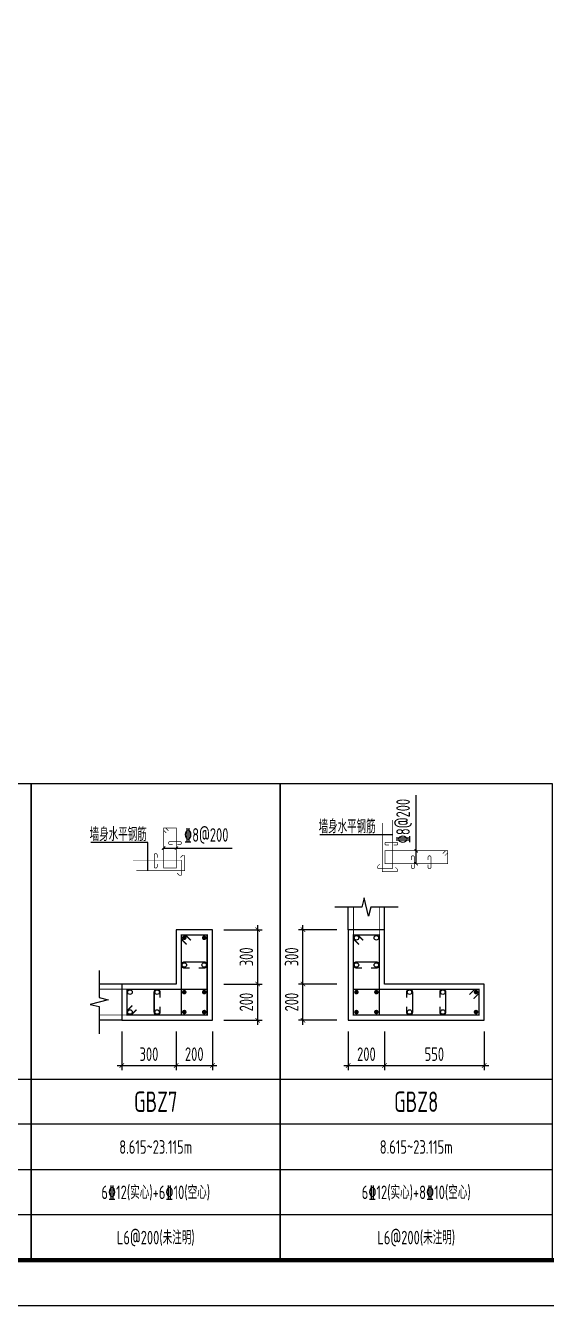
# Model space of a CAD drawing. Extents: x -1058961 to 23600, y -449123 to 2751847.
# Drawn here: x -438225 to -426729, y -219444 to -191172 of the extents above; entities that cross this region are included whole.
import ezdxf
from ezdxf.enums import TextEntityAlignment as Align

# ---------------------------------------------------------------- set-up
doc = ezdxf.new("R2010")
doc.units = 0
doc.header["$LTSCALE"] = 1000
doc.layers.get('0').update_dxf_attribs({"linetype": 'CONTINUOUS'})
doc.layers.get('DEFPOINTS').update_dxf_attribs({"linetype": 'CONTINUOUS'})
for name, color, linetype in [('-TK', 7, 'CONTINUOUS'), ('COLU_DE_DIM', 3, 'CONTINUOUS'), ('COLU_DE_TH', 7, 'CONTINUOUS'), ('LABEL', 1, 'CONTINUOUS'), ('LINK', 6, 'CONTINUOUS'), ('LINK-INDEX', 6, 'CONTINUOUS'), ('link-墙筋', 6, 'CONTINUOUS'), ('REIN', 6, 'CONTINUOUS'), ('TAB', 7, 'CONTINUOUS'), ('TAB_TEXT', 7, 'CONTINUOUS'), ('TEXT25', 2, 'CONTINUOUS'), ('THIN', 7, 'CONTINUOUS'), ('z-计算配筋', 7, 'CONTINUOUS')]:
    doc.layers.add(name, color=color, linetype=linetype)
doc.styles.add('TSSD_DIMENSION', font='Tssdeng.shx', dxfattribs={"width": 0.7, "bigfont": 'tssdchn.shx'})
doc.styles.add('TSSD_REIN', font='tssdeng.shx', dxfattribs={"width": 0.7, "height": 300, "bigfont": 'tssdchn.shx'})
doc.dimstyles.new('TSSD_25_100', dxfattribs={"dimtxt": 300, "dimasz": 100, "dimexe": 100, "dimexo": 250, "dimgap": 100, "dimtad": 1, "dimdec": 0, "dimlfac": 0.25, "dimzin": 0, "dimdsep": 46, "dimtxsty": 'TSSD_DIMENSION', "dimblk": 'ARCHTICK', "dimcen": 0, "dimdle": 100, "dimclrt": 7, "dimadec": 0, "dimazin": 0, "dimtfac": 1, "dimtdec": 0, "dimtix": 1, "dimtmove": 2, "dimatfit": 3, "dimldrblk": 'ARCHTICK', "dimfxl": 0, "dimtolj": 1, "dimtzin": 0, "dimarcsym": 0})

# ---------------------------------------------------------------- blocks, each defined once
blk = doc.blocks.new('_ArchTick')
at = {"color": 0, "linetype": 'ByBlock', "const_width": 0.15}
blk.add_lwpolyline([(-0.5, -0.5), (0.5, 0.5)], dxfattribs=at)
blk = doc.blocks.new('*D109')
at = {"layer": 'COLU_DE_DIM', "color": 0, "lineweight": -2}
for p, q in [((-436102, -213394), (-436102, -214244)), ((-434902, -213394), (-434902, -214244)), ((-436202, -214144), (-434802, -214144))]:
    blk.add_line(p, q, dxfattribs=at)
at = {"layer": 'DEFPOINTS', "color": 0}
for p in [(-436102, -213144), (-434902, -213144), (-434902, -214144)]:
    blk.add_point(p, dxfattribs=at)
at = {"layer": 'COLU_DE_DIM', "color": 0, "lineweight": -2, "xscale": 100, "yscale": 100, "zscale": 100, "rotation": 180}
blk.add_blockref('_ArchTick', (-436102, -214144), dxfattribs=at)
at = {"layer": 'COLU_DE_DIM', "color": 0, "lineweight": -2, "xscale": 100, "yscale": 100, "zscale": 100}
blk.add_blockref('_ArchTick', (-434902, -214144), dxfattribs=at)
at = {"layer": 'COLU_DE_DIM', "color": 7, "insert": (-435502, -213894), "char_height": 300, "attachment_point": 5, "style": 'TSSD_DIMENSION'}
blk.add_mtext('\\A1;300', dxfattribs=at)
blk = doc.blocks.new('*D110')
at = {"layer": 'COLU_DE_DIM', "color": 0, "lineweight": -2}
for p, q in [((-434902, -213394), (-434902, -214244)), ((-434102, -213394), (-434102, -214244)), ((-435002, -214144), (-434002, -214144))]:
    blk.add_line(p, q, dxfattribs=at)
at = {"layer": 'DEFPOINTS', "color": 0}
for p in [(-434902, -213144), (-434102, -213144), (-434102, -214144)]:
    blk.add_point(p, dxfattribs=at)
at = {"layer": 'COLU_DE_DIM', "color": 0, "lineweight": -2, "xscale": 100, "yscale": 100, "zscale": 100, "rotation": 180}
blk.add_blockref('_ArchTick', (-434902, -214144), dxfattribs=at)
at = {"layer": 'COLU_DE_DIM', "color": 0, "lineweight": -2, "xscale": 100, "yscale": 100, "zscale": 100}
blk.add_blockref('_ArchTick', (-434102, -214144), dxfattribs=at)
at = {"layer": 'COLU_DE_DIM', "color": 7, "insert": (-434502, -213894), "char_height": 300, "attachment_point": 5, "style": 'TSSD_DIMENSION'}
blk.add_mtext('\\A1;200', dxfattribs=at)
blk = doc.blocks.new('*D111')
at = {"layer": 'COLU_DE_DIM', "color": 0, "lineweight": -2}
for p, q in [((-433102, -213244), (-433102, -212244)), ((-433852, -212344), (-433002, -212344)), ((-433852, -213144), (-433002, -213144))]:
    blk.add_line(p, q, dxfattribs=at)
at = {"layer": 'DEFPOINTS', "color": 0}
for p in [(-434102, -212344), (-433102, -212344), (-434102, -213144)]:
    blk.add_point(p, dxfattribs=at)
at = {"layer": 'COLU_DE_DIM', "color": 0, "lineweight": -2, "xscale": 100, "yscale": 100, "zscale": 100}
for p, rotation in [((-433102, -212344), 90), ((-433102, -213144), 270)]:
    blk.add_blockref('_ArchTick', p, dxfattribs=dict(at, rotation=rotation))
at = {"layer": 'COLU_DE_DIM', "color": 7, "insert": (-433352, -212744), "char_height": 300, "attachment_point": 5, "rotation": 90, "style": 'TSSD_DIMENSION'}
blk.add_mtext('\\A1;200', dxfattribs=at)
blk = doc.blocks.new('*D112')
at = {"layer": 'COLU_DE_DIM', "color": 0, "lineweight": -2}
for p, q in [((-433852, -211144), (-433002, -211144)), ((-433102, -212444), (-433102, -211044)), ((-433852, -212344), (-433002, -212344))]:
    blk.add_line(p, q, dxfattribs=at)
at = {"layer": 'DEFPOINTS', "color": 0}
for p in [(-434102, -211144), (-433102, -211144), (-434102, -212344)]:
    blk.add_point(p, dxfattribs=at)
at = {"layer": 'COLU_DE_DIM', "color": 0, "lineweight": -2, "xscale": 100, "yscale": 100, "zscale": 100}
for p, rotation in [((-433102, -211144), 90), ((-433102, -212344), 270)]:
    blk.add_blockref('_ArchTick', p, dxfattribs=dict(at, rotation=rotation))
at = {"layer": 'COLU_DE_DIM', "color": 7, "insert": (-433352, -211744), "char_height": 300, "attachment_point": 5, "rotation": 90, "style": 'TSSD_DIMENSION'}
blk.add_mtext('\\A1;300', dxfattribs=at)
blk = doc.blocks.new('*D297')
at = {"layer": 'COLU_DE_DIM', "color": 0, "lineweight": -2}
for p, q in [((-431102, -213394), (-431102, -214244)), ((-430302, -213394), (-430302, -214244)), ((-431202, -214144), (-430202, -214144))]:
    blk.add_line(p, q, dxfattribs=at)
at = {"layer": 'DEFPOINTS', "color": 0}
for p in [(-431102, -213144), (-430302, -213144), (-430302, -214144)]:
    blk.add_point(p, dxfattribs=at)
at = {"layer": 'COLU_DE_DIM', "color": 0, "lineweight": -2, "xscale": 100, "yscale": 100, "zscale": 100, "rotation": 180}
blk.add_blockref('_ArchTick', (-431102, -214144), dxfattribs=at)
at = {"layer": 'COLU_DE_DIM', "color": 0, "lineweight": -2, "xscale": 100, "yscale": 100, "zscale": 100}
blk.add_blockref('_ArchTick', (-430302, -214144), dxfattribs=at)
at = {"layer": 'COLU_DE_DIM', "color": 7, "insert": (-430702, -213894), "char_height": 300, "attachment_point": 5, "style": 'TSSD_DIMENSION'}
blk.add_mtext('\\A1;200', dxfattribs=at)
blk = doc.blocks.new('*D298')
at = {"layer": 'COLU_DE_DIM', "color": 0, "lineweight": -2}
for p, q in [((-430302, -213394), (-430302, -214244)), ((-428102, -213394), (-428102, -214244)), ((-430402, -214144), (-428002, -214144))]:
    blk.add_line(p, q, dxfattribs=at)
at = {"layer": 'DEFPOINTS', "color": 0}
for p in [(-430302, -213144), (-428102, -213144), (-428102, -214144)]:
    blk.add_point(p, dxfattribs=at)
at = {"layer": 'COLU_DE_DIM', "color": 0, "lineweight": -2, "xscale": 100, "yscale": 100, "zscale": 100, "rotation": 180}
blk.add_blockref('_ArchTick', (-430302, -214144), dxfattribs=at)
at = {"layer": 'COLU_DE_DIM', "color": 0, "lineweight": -2, "xscale": 100, "yscale": 100, "zscale": 100}
blk.add_blockref('_ArchTick', (-428102, -214144), dxfattribs=at)
at = {"layer": 'COLU_DE_DIM', "color": 7, "insert": (-429202, -213894), "char_height": 300, "attachment_point": 5, "style": 'TSSD_DIMENSION'}
blk.add_mtext('\\A1;550', dxfattribs=at)
blk = doc.blocks.new('*D299')
at = {"layer": 'COLU_DE_DIM', "color": 0, "lineweight": -2}
for p, q in [((-432102, -213244), (-432102, -212244)), ((-431352, -212344), (-432202, -212344)), ((-431352, -213144), (-432202, -213144))]:
    blk.add_line(p, q, dxfattribs=at)
at = {"layer": 'DEFPOINTS', "color": 0}
for p in [(-432102, -212344), (-431102, -212344), (-431102, -213144)]:
    blk.add_point(p, dxfattribs=at)
at = {"layer": 'COLU_DE_DIM', "color": 0, "lineweight": -2, "xscale": 100, "yscale": 100, "zscale": 100}
for p, rotation in [((-432102, -212344), 90), ((-432102, -213144), 270)]:
    blk.add_blockref('_ArchTick', p, dxfattribs=dict(at, rotation=rotation))
at = {"layer": 'COLU_DE_DIM', "color": 7, "insert": (-432352, -212744), "char_height": 300, "attachment_point": 5, "rotation": 90, "style": 'TSSD_DIMENSION'}
blk.add_mtext('\\A1;200', dxfattribs=at)
blk = doc.blocks.new('*D300')
at = {"layer": 'COLU_DE_DIM', "color": 0, "lineweight": -2}
for p, q in [((-431352, -211144), (-432202, -211144)), ((-432102, -212444), (-432102, -211044)), ((-431352, -212344), (-432202, -212344))]:
    blk.add_line(p, q, dxfattribs=at)
at = {"layer": 'DEFPOINTS', "color": 0}
for p in [(-432102, -211144), (-431102, -211144), (-431102, -212344)]:
    blk.add_point(p, dxfattribs=at)
at = {"layer": 'COLU_DE_DIM', "color": 0, "lineweight": -2, "xscale": 100, "yscale": 100, "zscale": 100}
for p, rotation in [((-432102, -211144), 90), ((-432102, -212344), 270)]:
    blk.add_blockref('_ArchTick', p, dxfattribs=dict(at, rotation=rotation))
at = {"layer": 'COLU_DE_DIM', "color": 7, "insert": (-432352, -211744), "char_height": 300, "attachment_point": 5, "rotation": 90, "style": 'TSSD_DIMENSION'}
blk.add_mtext('\\A1;300', dxfattribs=at)
blk = doc.blocks.new('A1')
blk.add_lwpolyline([(0, 59400), (0, 0), (84100, 0), (84100, 59400)], close=True)
at = {"const_width": 100}
blk.add_lwpolyline([(2500, 58400), (2500, 1000), (83100, 1000), (83100, 58400)], close=True, dxfattribs=at)

msp = doc.modelspace()

# ---------------------------------------------------------------- linework, layer by layer
at = {"layer": 'COLU_DE_TH'}
for points in [[(-436102.32, -212343.8), (-436102.32, -213143.8), (-434102.32, -213143.8), (-434102.32, -211143.8), (-434902.32, -211143.8), (-434902.32, -212343.8), (-436102.32, -212343.8)], [(-430302.32, -211143.8), (-431102.32, -211143.8), (-431102.32, -213143.8), (-428102.37, -213143.8), (-428102.37, -212343.8), (-430302.32, -212343.8), (-430302.32, -211143.8)]]:
    msp.add_lwpolyline(points, close=True, dxfattribs=at)
at = {"layer": 'LABEL'}
for p, q in [((-429602.34, -209686.59), (-429602.34, -208174.09)), ((-435179.82, -209340.91), (-433667.32, -209340.91))]:
    msp.add_line(p, q, dxfattribs=at)
at = {"layer": 'LABEL', "const_width": 25}
for points in [[(-435215.21, -209376.27), (-435144.46, -209305.56)], [(-434930.21, -209376.27), (-434859.46, -209305.56)], [(-429566.98, -209436.95), (-429637.73, -209366.24)], [(-429566.98, -209721.95), (-429637.73, -209651.24)]]:
    msp.add_lwpolyline(points, dxfattribs=at)
at = {"layer": 'LINK', "const_width": 30}
for points in [[(-434667.32, -211470.72), (-434787.32, -211350.72), (-434787.32, -211258.8), (-434217.32, -211258.8), (-434217.32, -213028.8), (-434787.32, -213028.8), (-434787.32, -211258.8), (-434695.39, -211258.8), (-434575.39, -211378.8)], [(-430867.32, -211470.72), (-430987.32, -211350.72), (-430987.32, -211258.8), (-430417.32, -211258.8), (-430417.32, -213028.8), (-430987.32, -213028.8), (-430987.32, -211258.8), (-430895.39, -211258.8), (-430775.39, -211378.8)], [(-435775.39, -212908.8), (-435895.39, -213028.8), (-435987.32, -213028.8), (-435987.32, -212458.8), (-434217.32, -212458.8), (-434217.32, -213028.8), (-435987.32, -213028.8), (-435987.32, -212936.87), (-435867.32, -212816.87)], [(-428429.29, -212578.8), (-428309.29, -212458.8), (-428217.37, -212458.8), (-428217.37, -213028.8), (-430987.32, -213028.8), (-430987.32, -212458.8), (-428217.37, -212458.8), (-428217.37, -212550.72), (-428337.37, -212670.72)]]:
    msp.add_lwpolyline(points, dxfattribs=at)
for points in [[(-434402.32, -211988.8), (-434282.32, -211988.8, 1), (-434282.32, -211858.8), (-434722.32, -211858.8, 1), (-434722.32, -211988.8), (-434602.32, -211988.8)], [(-430602.32, -211988.8), (-430482.32, -211988.8, 1), (-430482.32, -211858.8), (-430922.32, -211858.8, 1), (-430922.32, -211988.8), (-430802.32, -211988.8)], [(-435257.32, -212643.8), (-435257.32, -212523.8, 1), (-435387.32, -212523.8), (-435387.32, -212963.8, 1), (-435257.32, -212963.8), (-435257.32, -212843.8)], [(-429814, -212843.8), (-429814, -212963.8, 1), (-429684, -212963.8), (-429684, -212523.8, 1), (-429814, -212523.8), (-429814, -212643.8)], [(-429080.68, -212843.8), (-429080.68, -212963.8, 1), (-428950.68, -212963.8), (-428950.68, -212523.8, 1), (-429080.68, -212523.8), (-429080.68, -212643.8)]]:
    msp.add_lwpolyline(points, format="xyb", dxfattribs=at)
at = {"layer": 'LINK-INDEX', "const_width": 15}
for points in [[(-435119.82, -209004.37), (-435179.82, -208944.37), (-435179.82, -208898.41), (-434894.82, -208898.41), (-434894.82, -209783.41), (-435179.82, -209783.41), (-435179.82, -208898.41), (-435133.86, -208898.41), (-435073.86, -208958.41)], [(-429015.82, -209461.59), (-428955.82, -209401.59), (-428909.85, -209401.59), (-428909.85, -209686.59), (-430294.83, -209686.59), (-430294.83, -209401.59), (-428909.85, -209401.59), (-428909.85, -209447.55), (-428969.85, -209507.55)]]:
    msp.add_lwpolyline(points, dxfattribs=at)
for points in [[(-434877.32, -209263.41), (-434817.32, -209263.41, 1), (-434817.32, -209198.41), (-435037.32, -209198.41, 1), (-435037.32, -209263.41), (-434977.32, -209263.41)], [(-430102.33, -209276.59), (-430042.33, -209276.59, 1), (-430042.33, -209211.59), (-430262.33, -209211.59, 1), (-430262.33, -209276.59), (-430202.33, -209276.59)], [(-435319.9, -209555.2), (-435319.9, -209495.2, 1), (-435384.9, -209495.2), (-435384.9, -209750.91, 1), (-435319.9, -209750.91), (-435319.9, -209690.91)], [(-429708.17, -209704.09), (-429708.17, -209764.09, 1), (-429643.17, -209764.09), (-429643.17, -209544.09, 1), (-429708.17, -209544.09), (-429708.17, -209604.09)], [(-429341.51, -209704.09), (-429341.51, -209764.09, 1), (-429276.51, -209764.09), (-429276.51, -209544.09, 1), (-429341.51, -209544.09), (-429341.51, -209604.09)]]:
    msp.add_lwpolyline(points, format="xyb", dxfattribs=at)
at = {"layer": 'LINK-INDEX', "color": 1, "const_width": 20}
for points in [[(-430987.32, -211358.8), (-430987.32, -210643.8)], [(-430417.32, -211358.8), (-430417.32, -210643.8)], [(-435887.32, -212458.8), (-436602.32, -212458.8)], [(-435887.32, -213028.8), (-436602.32, -213028.8)]]:
    msp.add_lwpolyline(points, dxfattribs=at)
at = {"layer": 'link-墙筋', "color": 152, "const_width": 12.5}
for points in [[(-430119.83, -208719.81), (-430119.83, -209789.81), (-430435.5, -209789.81, -0.41421356), (-430459.5, -209765.81), (-430459.5, -209757.33, -0.19891237), (-430452.47, -209740.36), (-430406.51, -209694.4)], [(-430349.66, -208790.68), (-430349.66, -209860.68), (-430033.99, -209860.68, 0.41421356), (-430009.99, -209836.68), (-430009.99, -209828.2, 0.19891237), (-430017.02, -209811.23), (-430062.98, -209765.27)], [(-435783.95, -209838.24), (-434713.95, -209838.24), (-434713.95, -209522.57, 0.41421356), (-434737.95, -209498.57), (-434746.43, -209498.57, 0.19891237), (-434763.4, -209505.6), (-434809.37, -209551.56)], [(-435854.82, -209608.41), (-434784.82, -209608.41), (-434784.82, -209924.08, -0.41421356), (-434808.82, -209948.08), (-434817.3, -209948.08, -0.19891237), (-434834.27, -209941.05), (-434880.24, -209895.09)]]:
    msp.add_lwpolyline(points, format="xyb", dxfattribs=at)
at = {"layer": 'REIN', "const_width": 50}
for points in [[(-434747.32, -211323.8, 1), (-434697.32, -211323.8, 1), (-434747.32, -211323.8)], [(-434307.32, -211323.8, 1), (-434257.32, -211323.8, 1), (-434307.32, -211323.8)], [(-434747.32, -212523.8, 1), (-434697.32, -212523.8, 1), (-434747.32, -212523.8)], [(-434307.32, -212523.8, 1), (-434257.32, -212523.8, 1), (-434307.32, -212523.8)], [(-430947.32, -212523.8, 1), (-430897.32, -212523.8, 1), (-430947.32, -212523.8)], [(-430507.32, -212523.8, 1), (-430457.32, -212523.8, 1), (-430507.32, -212523.8)], [(-428307.37, -212523.8, 1), (-428257.37, -212523.8, 1), (-428307.37, -212523.8)], [(-434747.32, -212963.8, 1), (-434697.32, -212963.8, 1), (-434747.32, -212963.8)], [(-434307.32, -212963.8, 1), (-434257.32, -212963.8, 1), (-434307.32, -212963.8)], [(-430947.32, -212963.8, 1), (-430897.32, -212963.8, 1), (-430947.32, -212963.8)], [(-430507.32, -212963.8, 1), (-430457.32, -212963.8, 1), (-430507.32, -212963.8)], [(-428307.37, -212963.8, 1), (-428257.37, -212963.8, 1), (-428307.37, -212963.8)]]:
    msp.add_lwpolyline(points, format="xyb", close=True, dxfattribs=at)
at = {"layer": 'REIN'}
for centre in [(-430922.32, -211323.8), (-430482.32, -211323.8), (-434722.32, -211923.8), (-434282.32, -211923.8), (-430922.32, -211923.8), (-430482.32, -211923.8), (-435922.32, -212523.8), (-435322.32, -212523.8), (-429749, -212523.8), (-429015.68, -212523.8), (-435922.32, -212963.8), (-435322.32, -212963.8), (-429749, -212963.8), (-429015.68, -212963.8)]:
    msp.add_circle(centre, 50, dxfattribs=at)
at = {"layer": 'TAB'}
for points in [[(-444602.32, -207914.25), (-438102.32, -207914.25), (-438102.32, -218443.8), (-444602.32, -218443.8), (-444602.32, -207914.25), (-444602.32, -214443.8), (-438102.32, -214443.8), (-438102.32, -215443.8), (-444602.32, -215443.8), (-444602.32, -216443.8), (-438102.32, -216443.8), (-438102.32, -217443.8), (-444602.32, -217443.8)], [(-438102.32, -207914.25), (-432602.32, -207914.25), (-432602.32, -218443.8), (-438102.32, -218443.8), (-438102.32, -207914.25), (-438102.32, -214443.8), (-432602.32, -214443.8), (-432602.32, -215443.8), (-438102.32, -215443.8), (-438102.32, -216443.8), (-432602.32, -216443.8), (-432602.32, -217443.8), (-438102.32, -217443.8)], [(-432602.32, -207914.25), (-426602.37, -207914.25), (-426602.37, -218443.8), (-432602.32, -218443.8), (-432602.32, -207914.25), (-432602.32, -214443.8), (-426602.37, -214443.8), (-426602.37, -215443.8), (-432602.32, -215443.8), (-432602.32, -216443.8), (-426602.37, -216443.8), (-426602.37, -217443.8), (-432602.32, -217443.8)]]:
    msp.add_lwpolyline(points, dxfattribs=at)
at = {"layer": 'THIN'}
for p, q in [((-431102.32, -211143.8), (-431102.32, -210643.8)), ((-430302.32, -211143.8), (-430302.32, -210643.8)), ((-436102.32, -212343.8), (-436602.32, -212343.8)), ((-436102.32, -213143.8), (-436602.32, -213143.8))]:
    msp.add_line(p, q, dxfattribs=at)
for points in [[(-430002.32, -210643.8), (-430602.32, -210643.8), (-430652.32, -210843.8), (-430752.32, -210443.8), (-430802.32, -210643.8), (-431402.32, -210643.8)], [(-436602.32, -212043.8), (-436602.32, -212643.8), (-436402.32, -212693.8), (-436802.32, -212793.8), (-436602.32, -212843.8), (-436602.32, -213443.8)]]:
    msp.add_lwpolyline(points, dxfattribs=at)
at = {"layer": 'z-计算配筋'}
for p, q in [((-430119.83, -209047.92), (-431730.82, -209047.92)), ((-435529.92, -209220.57), (-436784.56, -209220.57)), ((-435529.92, -209838.24), (-435529.92, -209220.57))]:
    msp.add_line(p, q, dxfattribs=at)

# ---------------------------------------------------------------- block references
at = {"layer": '-TK'}
msp.add_blockref('A1', (-459602.31, -219443.8), dxfattribs=at)

# ---------------------------------------------------------------- texts
at = {"layer": 'TAB_TEXT', "style": 'TSSD_REIN', "width": 0.7}
for s, height, p in [('GBZ7', 450, (-435352.32, -214943.8)), ('GBZ8', 450, (-429602.34, -214943.8)), ('GBZ8', 450, (-429602.34, -214943.8)), ('8.615~23.115m', 300, (-435352.32, -215943.8)), ('8.615~23.115m', 300, (-429602.34, -215943.8)), ('L6@200(未注明)', 300, (-435352.32, -217943.8)), ('L6@200(未注明)', 300, (-429602.34, -217943.8))]:
    msp.add_text(s, height=height, dxfattribs=at).set_placement(p, align=Align.MIDDLE)
at = {"layer": 'TAB_TEXT', "color": 1, "style": 'TSSD_REIN', "width": 0.7}
for s, p in [('6%%13212(实心)+6%%13210(空心)', (-435352.32, -216943.8)), ('6%%13212(实心)+8%%13210(空心)', (-429602.34, -216943.8))]:
    msp.add_text(s, height=300, dxfattribs=at).set_placement(p, align=Align.MIDDLE)
at = {"layer": 'TEXT25', "style": 'TSSD_REIN', "width": 0.7}
msp.add_text('%%1328@200', height=300, rotation=89.999998, dxfattribs=at).set_placement((-429652.34, -209234.09), align=Align.BOTTOM_LEFT)
msp.add_text('%%1328@200', height=300, dxfattribs=at).set_placement((-434727.32, -209290.91), align=Align.BOTTOM_LEFT)
at = {"layer": 'z-计算配筋', "style": 'TSSD_REIN', "width": 0.7}
for p in [(-436181.13, -209037.54), (-431127.39, -208864.9)]:
    msp.add_text('墙身水平钢筋', height=300, dxfattribs=at).set_placement(p, align=Align.MIDDLE_CENTER)

# ---------------------------------------------------------------- dimensions: what is measured, and where the dimension line sits
at = {"layer": 'COLU_DE_DIM'}
for base, p1, p2, picture, middle in [((-433102.32, -211143.8), (-434102.32, -212343.8), (-434102.32, -211143.8), '*D112', (-433352.32, -211743.8)), ((-432102.32, -211143.8), (-431102.32, -212343.8), (-431102.32, -211143.8), '*D300', (-432352.32, -211743.8)), ((-433102.32, -212343.8), (-434102.32, -213143.8), (-434102.32, -212343.8), '*D111', (-433352.32, -212743.8)), ((-432102.32, -212343.8), (-431102.32, -213143.8), (-431102.32, -212343.8), '*D299', (-432352.32, -212743.8))]:
    dim = msp.add_linear_dim(base=base, p1=p1, p2=p2, angle=90, dimstyle='TSSD_25_100', dxfattribs=at)
    dim.commit()
    dim.dimension.update_dxf_attribs({"geometry": picture, "text_midpoint": middle})
for base, p1, p2, picture, middle in [((-434902.32, -214143.8), (-436102.32, -213143.8), (-434902.32, -213143.8), '*D109', (-435502.32, -213893.8)), ((-434102.32, -214143.8), (-434902.32, -213143.8), (-434102.32, -213143.8), '*D110', (-434502.32, -213893.8)), ((-430302.32, -214143.8), (-431102.32, -213143.8), (-430302.32, -213143.8), '*D297', (-430702.32, -213893.8)), ((-428102.37, -214143.8), (-430302.32, -213143.8), (-428102.37, -213143.8), '*D298', (-429202.34, -213893.8))]:
    dim = msp.add_linear_dim(base=base, p1=p1, p2=p2, dimstyle='TSSD_25_100', dxfattribs=at)
    dim.commit()
    dim.dimension.update_dxf_attribs({"geometry": picture, "text_midpoint": middle})

doc.saveas('drawing.dxf')
